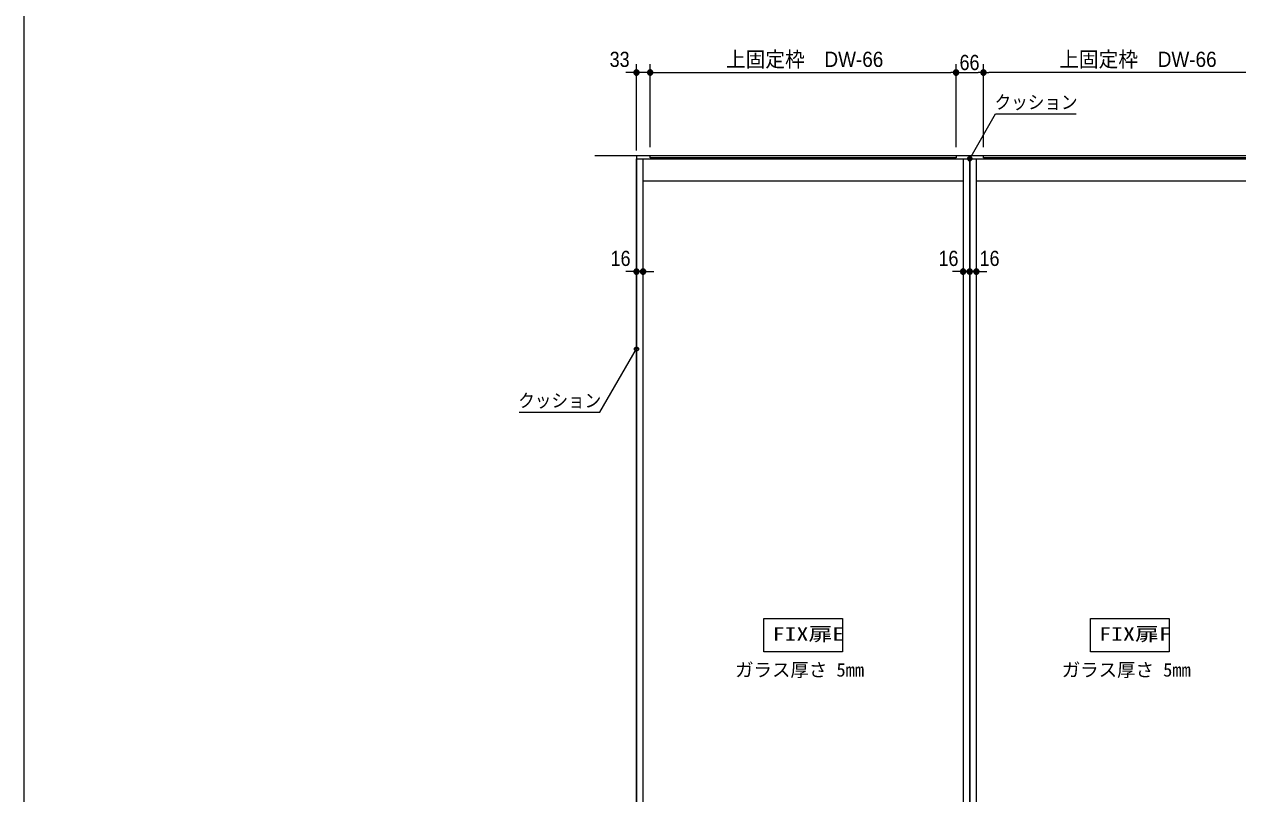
# Model space of a CAD drawing. Units: millimetres, scale not verified. Extents: x -6062 to 6062, y -3045 to 3045.
# Drawn here: x -5788 to -2864, y -1189 to 666 of the extents above; entities that cross this region are included whole.
import ezdxf
from ezdxf.enums import TextEntityAlignment as Align

# ---------------------------------------------------------------- set-up
doc = ezdxf.new("R2010")
doc.units = ezdxf.units.MM
doc.header["$LTSCALE"] = 20
for name, color, linetype, lineweight in [('0-0_3一般', 7, 'Continuous', 9), ('0-1_2寸法-3', 7, 'Continuous', 9), ('0-2_2寸法-1', 7, 'Continuous', 9), ('0-3_0', 7, 'Continuous', 9), ('0-4_2寸法-2', 7, 'Continuous', 9), ('0-5_1図面枠', 7, 'Continuous', 9)]:
    doc.layers.add(name, color=color, linetype=linetype, lineweight=lineweight)
doc.styles.add('ＭＳ ゴシック', font='')
doc.styles.add('ＭＳ Ｐゴシック', font='')
doc.styles.get('ＭＳ ゴシック').set_extended_font_data('MS Gothic')
doc.styles.get('ＭＳ Ｐゴシック').set_extended_font_data('MS PGothic')

# ---------------------------------------------------------------- blocks, each defined once
blk = doc.blocks.new('_Dot')
at = {"layer": '0-3_0'}
for p, q in [((-10, 0), (-20, 0)), ((9.78, 2), (-9.78, 2)), ((7.99, 6), (-7.99, 6)), ((9.16, -3.98), (-9.16, -3.98)), ((6, -7.98), (-6, -7.98))]:
    blk.add_line(p, q, dxfattribs=at)
for points in [[(10, 0), (9.92, 1.25), (9.69, 2.49), (9.3, 3.68), (8.76, 4.82), (8.09, 5.88), (7.29, 6.85), (6.37, 7.71), (5.36, 8.44), (4.26, 9.05), (3.09, 9.51), (1.87, 9.82), (0.63, 9.98), (-0.63, 9.98), (-1.87, 9.82), (-3.09, 9.51), (-4.26, 9.05), (-5.36, 8.44), (-6.37, 7.71), (-7.29, 6.85), (-8.09, 5.88), (-8.76, 4.82), (-9.3, 3.68), (-9.69, 2.49), (-9.92, 1.25), (-10, 0), (0, 0)], [(-10, 0), (-9.92, -1.25), (-9.69, -2.49), (-9.3, -3.68), (-8.76, -4.82), (-8.09, -5.88), (-7.29, -6.85), (-6.37, -7.71), (-5.36, -8.44), (-4.26, -9.05), (-3.09, -9.51), (-1.87, -9.82), (-0.63, -9.98), (0.63, -9.98), (1.87, -9.82), (3.09, -9.51), (4.26, -9.05), (5.36, -8.44), (6.37, -7.71), (7.29, -6.85), (8.09, -5.88), (8.76, -4.82), (9.3, -3.68), (9.69, -2.49), (9.92, -1.25), (10, 0), (0, 0)]]:
    blk.add_lwpolyline(points, close=True, dxfattribs=at)
blk = doc.blocks.new('グループ-44')
at = {"layer": '0-0_3一般'}
for p, q in [((-50500, 6840), (-34440, 6840)), ((-50500, -40000), (-50500, 6840)), ((-50180, -40000), (-50180, 6840)), ((-34760, 6840), (-34760, -40000)), ((-34440, 6840), (-34440, -40000)), ((-50180, 5780), (-34760, 5780)), ((-50180, -38940), (-34760, -38940)), ((-50500, -40000), (-34440, -40000))]:
    blk.add_line(p, q, dxfattribs=at)
blk = doc.blocks.new('グループ-45')
at = {"layer": '0-0_3一般'}
blk.add_lwpolyline([(-35100, 7000), (-35100, 6880), (-49840, 6880), (-49840, 7000)], close=True, dxfattribs=at)
blk = doc.blocks.new('グループ-46')
at = {"layer": '0-0_3一般'}
blk.add_lwpolyline([(-50130, -39970), (-50130, -40000), (-34810, -40000), (-34810, -39970)], close=True, dxfattribs=at)
blk = doc.blocks.new('グループ-47')
at = {"layer": '0-0_3一般'}
for p, q in [((-34120, -40000), (-34120, 6840)), ((-18700, 6840), (-18700, -40000)), ((-18380, 6840), (-18380, -40000)), ((-34120, 5780), (-18700, 5780)), ((-34120, -38940), (-18700, -38940)), ((-34440, -40000), (-18380, -40000))]:
    blk.add_line(p, q, dxfattribs=at)
blk.add_lwpolyline([(-34440, -40000), (-34440, 6840), (-18380, 6840)], dxfattribs=at)
blk = doc.blocks.new('グループ-48')
at = {"layer": '0-0_3一般'}
for p, q in [((-33780, 7000), (-19040, 7000)), ((-33780, 6880), (-33780, 7000)), ((-19040, 6880), (-33780, 6880)), ((-19040, 7000), (-19040, 6880))]:
    blk.add_line(p, q, dxfattribs=at)
blk = doc.blocks.new('グループ-49')
at = {"layer": '0-0_3一般'}
for p, q in [((-18750, -39970), (-34070, -39970)), ((-34070, -39970), (-34070, -40000)), ((-34070, -40000), (-18750, -40000)), ((-18750, -40000), (-18750, -39970))]:
    blk.add_line(p, q, dxfattribs=at)
blk = doc.blocks.new('グループ-50')
at = {"layer": '0-0_3一般'}
for p, q in [((-18380, 6840), (-2320, 6840)), ((-18380, -40000), (-18380, 6840)), ((-18060, -40000), (-18060, 6840)), ((-2640, 6840), (-2640, -40000)), ((-2320, 6840), (-2320, -40000)), ((-18060, 5780), (-2640, 5780)), ((-18060, -38940), (-2640, -38940)), ((-18380, -40000), (-2320, -40000))]:
    blk.add_line(p, q, dxfattribs=at)
blk = doc.blocks.new('グループ-51')
at = {"layer": '0-0_3一般'}
blk.add_lwpolyline([(-2980, 7000), (-2980, 6880), (-17720, 6880), (-17720, 7000)], close=True, dxfattribs=at)
blk = doc.blocks.new('グループ-52')
at = {"layer": '0-0_3一般'}
blk.add_lwpolyline([(-18010, -39970), (-18010, -40000), (-2690, -40000), (-2690, -39970)], close=True, dxfattribs=at)
blk = doc.blocks.new('グループ-53')
at = {"layer": '0-0_3一般'}
for p, q in [((-52500, 7000), (-320, 7000)), ((-50500, 7000), (-50500, -40000)), ((-18380, 7000), (-18380, -40000)), ((-52500, -40000), (-320, -40000))]:
    blk.add_line(p, q, dxfattribs=at)
blk = doc.blocks.new('グループ-54')
at = {"layer": '0-0_3一般'}
for name in ['グループ-53', 'グループ-44', 'グループ-45', 'グループ-47', 'グループ-48', 'グループ-50', 'グループ-51', 'グループ-46', 'グループ-49', 'グループ-52']:
    blk.add_blockref(name, (0, 0), dxfattribs=at)
blk = doc.blocks.new('グループ-69')
at = {"layer": '0-5_1図面枠'}
blk.add_lwpolyline([(-80000, 55400), (80000, 55400), (80000, -55400), (-80000, -55400)], close=True, dxfattribs=at)
blk = doc.blocks.new('図面枠')
at = {"layer": '0-5_1図面枠'}
blk.add_blockref('グループ-69', (0, 0), dxfattribs=at)

msp = doc.modelspace()

# ---------------------------------------------------------------- linework, layer by layer
at = {"layer": '0-1_2寸法-3'}
for p, q in [((-3504.6, 342.99), (-3514.4, 342.99)), ((-3505.5, 338.99), (-3513.5, 338.99)), ((-3509.31, 346.99), (-3509.69, 346.99)), ((-3509.31, 346.99), (-3509.69, 346.99)), ((-4307.61, -115.62), (-4317.39, -115.62)), ((-4312.33, -111.62), (-4312.67, -111.62)), ((-4312.33, -111.62), (-4312.67, -111.62)), ((-4308.5, -119.62), (-4316.5, -119.62))]:
    msp.add_line(p, q, dxfattribs=at)
for points in [[(-3509.5, 342), (-3447.15, 450), (-3253.06, 450)], [(-4594.82, -269.45), (-4400.74, -269.45), (-4312.5, -116.61)]]:
    msp.add_lwpolyline(points, dxfattribs=at)
for points in [[(-4006, -767), (-3816, -767), (-3816, -847), (-4006, -847)], [(-3219, -767), (-3029, -767), (-3029, -847), (-3219, -847)]]:
    msp.add_lwpolyline(points, close=True, dxfattribs=at)
for centre in [(-3509.5, 342), (-3509.5, 342), (-4312.5, -116.61), (-4312.5, -116.61)]:
    msp.add_circle(centre, 5.01, dxfattribs=at)
at = {"layer": '0-2_2寸法-1'}
for p, q in [((-4279.5, 370), (-4279.5, 570)), ((-3542.5, 370), (-3542.5, 570)), ((-3542.5, 370), (-3542.5, 570)), ((-3476.5, 370), (-3476.5, 570)), ((-3476.5, 370), (-3476.5, 570)), ((-4266.79, 550), (-3555.21, 550)), ((-3529.79, 550), (-3489.21, 550)), ((-2752.21, 550), (-3463.79, 550))]:
    msp.add_line(p, q, dxfattribs=at)
at = {"layer": '0-4_2寸法-2'}
for p, q in [((-4312.5, 362), (-4312.5, 570)), ((-4279.5, 370), (-4279.5, 570)), ((-4325.21, 550), (-4337.92, 550)), ((-4279.5, 550), (-4312.5, 550)), ((-4266.79, 550), (-4254.08, 550)), ((-4312.5, 89), (-4312.5, 90)), ((-4296.5, 90), (-4296.3, 90)), ((-3525.5, 90), (-3525.3, 90)), ((-3509.5, 89), (-3509.5, 90)), ((-3509.5, 89), (-3509.5, 90)), ((-3493.5, 90), (-3493.3, 90)), ((-4325.21, 70), (-4337.92, 70)), ((-4296.5, 70), (-4312.5, 70)), ((-4283.79, 70), (-4271.08, 70)), ((-3538.21, 70), (-3550.92, 70)), ((-3522.21, 70), (-3534.92, 70)), ((-3525.5, 70), (-3509.5, 70)), ((-3493.5, 70), (-3509.5, 70)), ((-3496.79, 70), (-3484.08, 70)), ((-3480.79, 70), (-3468.08, 70))]:
    msp.add_line(p, q, dxfattribs=at)

# ---------------------------------------------------------------- block references
at = {"layer": '0-0_3一般', "xscale": 0.05, "yscale": 0.05}
msp.add_blockref('グループ-54', (-1787.5, 0), dxfattribs=at)
at = {"layer": '0-2_2寸法-1', "xscale": 0.6356201, "yscale": 0.6356201, "rotation": 180}
for p in [(-4279.5, 550), (-3542.5, 550), (-3476.5, 550)]:
    msp.add_blockref('_Dot', p, dxfattribs=at)
at = {"layer": '0-2_2寸法-1', "xscale": 0.6356201, "yscale": 0.6356201}
for p in [(-3542.5, 550), (-3476.5, 550)]:
    msp.add_blockref('_Dot', p, dxfattribs=at)
at = {"layer": '0-4_2寸法-2', "xscale": 0.6356201, "yscale": 0.6356201}
for p in [(-4312.5, 550), (-4312.5, 70), (-3525.5, 70), (-3509.5, 70)]:
    msp.add_blockref('_Dot', p, dxfattribs=at)
at = {"layer": '0-4_2寸法-2', "xscale": 0.6356201, "yscale": 0.6356201, "rotation": 180}
for p in [(-4279.5, 550), (-4296.5, 70), (-3509.5, 70), (-3493.5, 70)]:
    msp.add_blockref('_Dot', p, dxfattribs=at)
at = {"layer": '0-5_1図面枠', "xscale": 0.05, "yscale": 0.05}
msp.add_blockref('図面枠', (-1787.5, 0), dxfattribs=at)

# ---------------------------------------------------------------- texts
at = {"layer": '0-1_2寸法-3', "style": 'ＭＳ ゴシック'}
for s, width, p in [('クッション', 0.9, (-3449.65, 452.39)), ('クッション', 0.9, (-4597.33, -267.05)), ('FIX扉E', 1.3, (-3984.61, -829.87)), ('FIX扉F', 1.3, (-3197.89, -829.87))]:
    msp.add_text(s, height=32.55, dxfattribs=dict(at, width=width)).set_placement(p, align=Align.BOTTOM_LEFT)
for p in [(-4074.79, -916.45), (-3287.79, -916.45)]:
    msp.add_text('ガラス厚さ 5mm', height=32.55, dxfattribs=at).set_placement(p, align=Align.BOTTOM_LEFT)
at = {"layer": '0-2_2寸法-1', "style": 'ＭＳ Ｐゴシック'}
for s, width, p in [('上固定枠\u3000DW-66', 0.95, (-4097.08, 552.53)), ('66', 0.9, (-3534.09, 544.94)), ('上固定枠\u3000DW-66', 0.95, (-3294.08, 552.53))]:
    msp.add_text(s, height=36.66, dxfattribs=dict(at, width=width)).set_placement(p, align=Align.BOTTOM_LEFT)
at = {"layer": '0-4_2寸法-2', "style": 'ＭＳ Ｐゴシック', "width": 0.9}
for s, p in [('33', (-4377.09, 552.48)), ('16', (-4374.82, 72.48)), ('16', (-3584.83, 72.48)), ('16', (-3485.82, 72.48))]:
    msp.add_text(s, height=36.66, dxfattribs=at).set_placement(p, align=Align.BOTTOM_LEFT)

doc.saveas('drawing.dxf')
